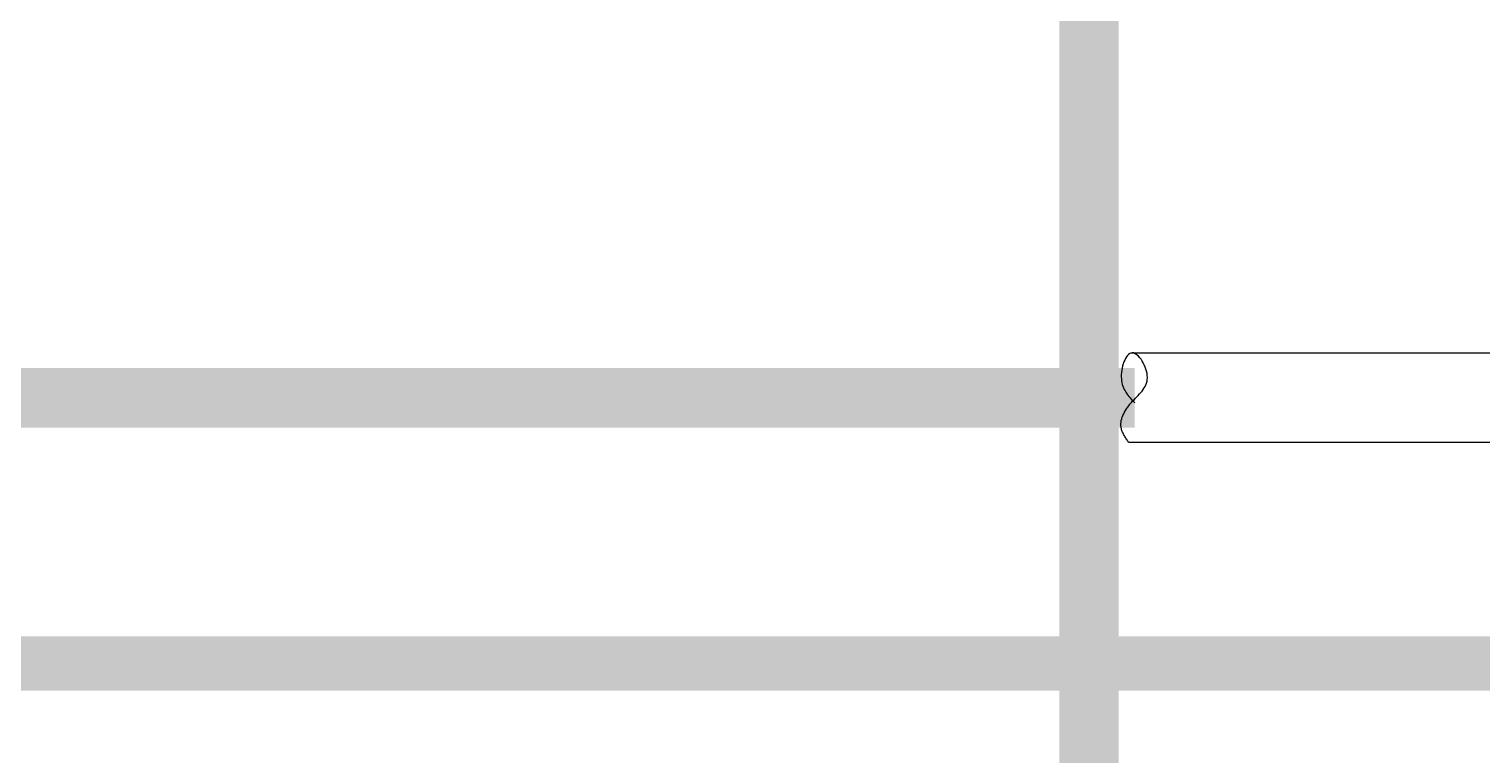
# Model space of a CAD drawing. Header units: millimetres. Extents: x 553474 to 556484, y 6145926 to 6146600.
# Drawn here: x 554117.032 to 554119.719, y 6146169.333 to 6146170.675 of the extents above; entities that cross this region are included whole.
import ezdxf

# ---------------------------------------------------------------- set-up
doc = ezdxf.new("R2010")
doc.units = ezdxf.units.MM
doc.linetypes.add('( Hidden )', pattern=[0.375, 0.25, -0.125])
doc.linetypes.add('DASHED', pattern=[5.5, 4, -1.5])
for name, color, linetype in [('DESAGUES PRIMARIOS', 10, 'Continuous'), ('INST PLUVIAL', 52, 'Continuous'), ('Muros', 5, 'Continuous'), ('PVC', 4, 'Continuous')]:
    doc.layers.add(name, color=color, linetype=linetype)

msp = doc.modelspace()

# ---------------------------------------------------------------- linework, layer by layer
at = {"layer": 'DESAGUES PRIMARIOS', "color": 254, "linetype": '( Hidden )', "lineweight": 5, "ltscale": 30, "const_width": 0.1, "flags": 128}
msp.add_lwpolyline([(554120.2723, 6146169.5018), (554095.5384, 6146169.5018, 0.119887), (554093.701, 6146169.0548), (554082.6985, 6146163.3649, -0.11851), (554080.8828, 6146162.918), (554034.1124, 6146162.6639, -0.415806), (554032.1015, 6146164.6638), (554032.1015, 6146190.0033, 0.413322), (554024.1259, 6146198.0032), (553986.2169, 6146198.1186, -0.25809), (553982.8346, 6146200.0025), (553948.0806, 6146255.7526, -0.102), (553947.5205, 6146257.2676), (553937.4626, 6146323.4366, -0.071768), (553937.4539, 6146324.579), (553939.9715, 6146343.013, -0.199876), (553941.5269, 6146345.6658), (553947.8761, 6146350.4521, 0.197026), (553949.4253, 6146353.0615), (553951.7881, 6146369.0525)], format="xyb", dxfattribs=at)
at = {"layer": 'INST PLUVIAL', "color": 41, "const_width": 0.11, "flags": 128}
msp.add_lwpolyline([(554118.9926, 6146148.6045), (554118.9926, 6146173.885)], dxfattribs=at)
at = {"layer": 'Muros', "color": 10, "const_width": 0.11, "flags": 128}
msp.add_lwpolyline([(554119.0684, 6146169.9933), (554049.4065, 6146169.9933)], dxfattribs=at)
at = {"layer": 'Muros', "color": 10, "const_width": 0.11, "elevation": 9.796, "flags": 128}
msp.add_lwpolyline([(554119.0768, 6146169.9933), (554049.4149, 6146169.9933)], dxfattribs=at)
at = {"layer": 'PVC', "linetype": 'DASHED', "ltscale": 5}
for p, q in [((554120.5019, 6146170.0758), (554119.0697, 6146170.0758)), ((554120.5019, 6146169.9108), (554119.0657, 6146169.9108))]:
    msp.add_line(p, q, dxfattribs=at)
msp.add_open_spline([(554119.0657, 6146169.9108), (554119.0608, 6146169.9191), (554119.0429, 6146169.9419), (554119.0687, 6146169.989), (554119.1167, 6146170.0219), (554119.0694, 6146170.1036), (554119.0419, 6146170.0217), (554119.0653, 6146169.9961), (554119.0771, 6146169.984)], degree=3, knots=[17.75888, 17.75888, 17.75888, 17.75888, 41.961102, 86.599648, 134.812393, 181.224093, 226.245695, 270.204947, 270.204947, 270.204947, 270.204947], dxfattribs=at)

doc.saveas('drawing.dxf')
